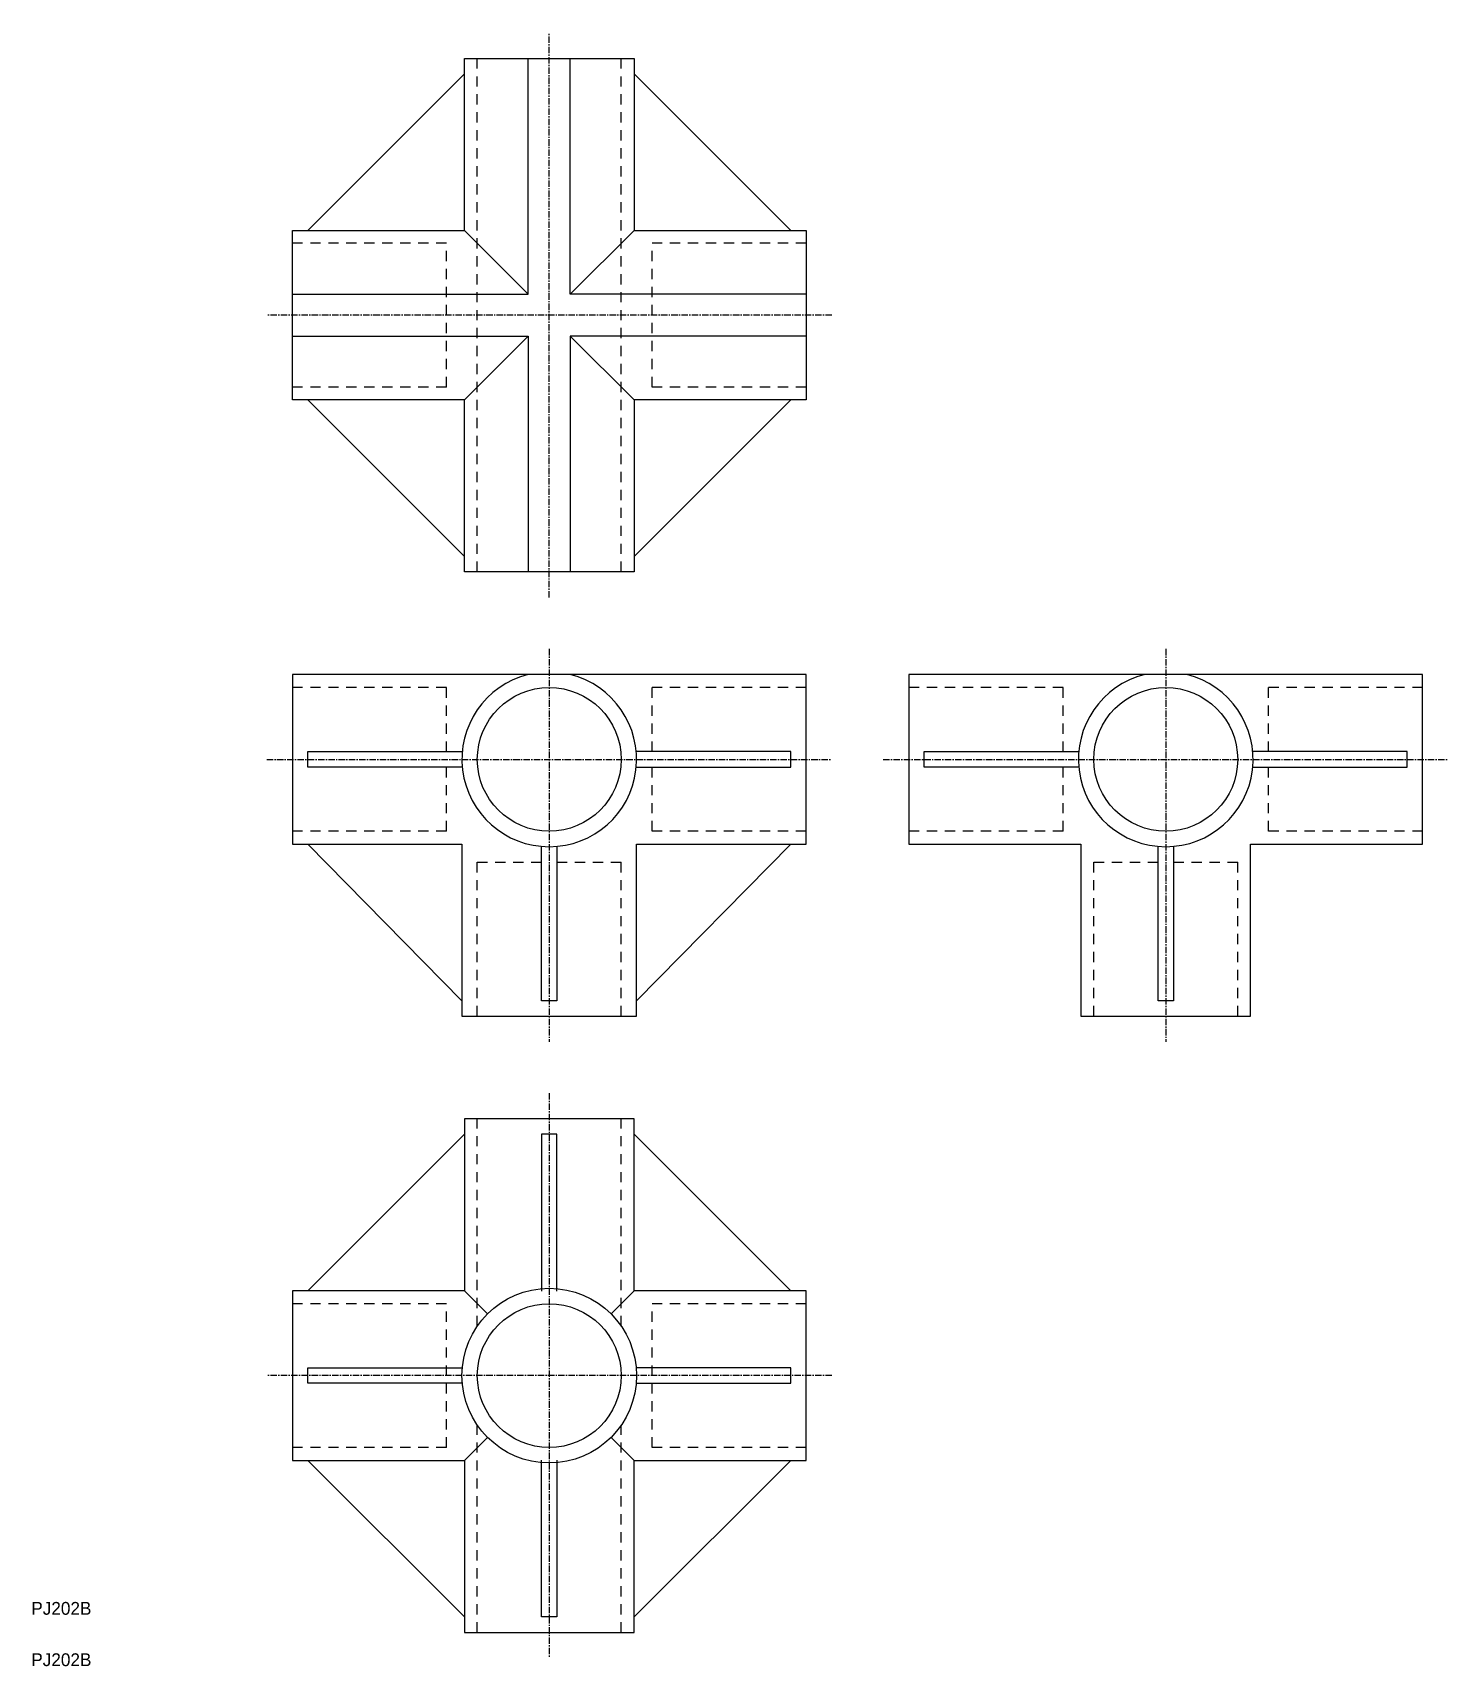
# Model space of a CAD drawing. Extents: x 0 to 276, y 0 to 318.
import ezdxf

# ---------------------------------------------------------------- set-up
doc = ezdxf.new("R2010")
doc.units = 0
doc.linetypes.add('CENTER', pattern=[2, 1.25, -0.25, 0.25, -0.25])
doc.linetypes.add('DASHED', pattern=[3.5, 2, -1.5])
doc.layers.get('0').update_dxf_attribs({"linetype": 'CONTINUOUS'})
doc.layers.add('CENTER', color=1, linetype='CENTER')

msp = doc.modelspace()

# ---------------------------------------------------------------- linework, layer by layer
at = {"color": 3, "linetype": 'DASHED'}
for p, q in [((86.82, 213.07), (86.82, 313.07)), ((114.82, 213.07), (114.82, 313.07)), ((80.82, 277.07), (50.82, 277.07)), ((80.82, 249.07), (80.82, 277.07)), ((150.82, 277.07), (120.82, 277.07)), ((120.82, 249.07), (120.82, 277.07)), ((80.82, 249.07), (50.82, 249.07)), ((150.82, 249.07), (120.82, 249.07)), ((80.82, 190.57), (50.82, 190.57)), ((80.82, 178.07), (80.82, 190.57)), ((150.82, 190.57), (120.82, 190.57)), ((120.82, 178.07), (120.82, 190.57)), ((200.82, 190.57), (170.82, 190.57)), ((200.82, 178.07), (200.82, 190.57)), ((270.82, 190.57), (240.82, 190.57)), ((240.82, 178.07), (240.82, 190.57)), ((80.82, 162.57), (80.82, 175.07)), ((120.82, 162.57), (120.82, 175.07)), ((200.82, 162.57), (200.82, 175.07)), ((240.82, 162.57), (240.82, 175.07)), ((80.82, 162.57), (50.82, 162.57)), ((150.82, 162.57), (120.82, 162.57)), ((200.82, 162.57), (170.82, 162.57)), ((270.82, 162.57), (240.82, 162.57)), ((86.82, 126.57), (86.82, 156.57)), ((86.82, 156.57), (99.32, 156.57)), ((102.32, 156.57), (114.82, 156.57)), ((114.82, 126.57), (114.82, 156.57)), ((206.82, 126.57), (206.82, 156.57)), ((206.82, 156.57), (219.32, 156.57)), ((222.32, 156.57), (234.82, 156.57)), ((234.82, 126.57), (234.82, 156.57)), ((86.82, 66.22), (86.82, 106.57)), ((114.82, 66.22), (114.82, 106.57)), ((80.82, 70.57), (50.82, 70.57)), ((80.82, 42.57), (80.82, 70.57)), ((150.82, 70.57), (120.82, 70.57)), ((120.82, 42.57), (120.82, 70.57)), ((86.82, 6.57), (86.82, 46.93)), ((114.82, 6.57), (114.82, 46.93)), ((80.82, 42.57), (50.82, 42.57)), ((150.82, 42.57), (120.82, 42.57))]:
    msp.add_line(p, q, dxfattribs=at)
at = {"color": 7, "linetype": 'CONTINUOUS'}
for p, q in [((53.82, 279.57), (84.32, 310.07)), ((84.32, 279.57), (96.72, 267.17)), ((117.32, 279.57), (104.91, 267.17)), ((84.32, 246.57), (96.72, 258.98)), ((117.32, 246.57), (104.91, 258.98)), ((53.82, 246.57), (84.32, 216.07)), ((147.82, 246.57), (117.32, 216.07)), ((53.82, 160.07), (83.82, 129.57)), ((147.82, 160.07), (117.82, 129.57)), ((53.82, 73.07), (84.32, 103.57)), ((147.82, 73.07), (117.32, 103.57)), ((84.32, 73.07), (88.8, 68.59)), ((117.32, 73.07), (112.84, 68.59)), ((84.32, 40.07), (88.8, 44.55)), ((117.32, 40.07), (112.84, 44.55)), ((53.82, 40.07), (84.32, 9.57)), ((147.82, 40.07), (117.32, 9.57))]:
    msp.add_line(p, q, dxfattribs=at)
msp.add_line((147.82, 279.57), (117.32, 310.07))
for points in [[(117.32, 279.57), (150.82, 279.57), (150.82, 246.57), (117.32, 246.57), (117.32, 213.07), (84.32, 213.07), (84.32, 246.57), (50.82, 246.57), (50.82, 279.57), (84.32, 279.57), (84.32, 313.07), (117.32, 313.07)], [(50.82, 160.07), (83.82, 160.07), (83.82, 126.57), (117.82, 126.57), (117.82, 160.07), (150.82, 160.07), (150.82, 193.07), (50.82, 193.07)], [(170.82, 160.07), (204.32, 160.07), (204.32, 126.57), (237.32, 126.57), (237.32, 160.07), (270.82, 160.07), (270.82, 193.07), (170.82, 193.07)], [(117.32, 40.07), (150.82, 40.07), (150.82, 73.07), (117.32, 73.07), (117.32, 106.57), (84.32, 106.57), (84.32, 73.07), (50.82, 73.07), (50.82, 40.07), (84.32, 40.07), (84.32, 6.57), (117.32, 6.57)]]:
    msp.add_lwpolyline(points, close=True, dxfattribs=at)
for points in [[(50.82, 267.17), (96.72, 267.17), (96.72, 313.07)], [(150.82, 267.17), (104.91, 267.17), (104.91, 313.07)], [(50.82, 258.98), (96.72, 258.98), (96.72, 213.07)], [(150.82, 258.98), (104.91, 258.98), (104.91, 213.07)], [(83.88, 175.07), (53.82, 175.07), (53.82, 178.07), (83.88, 178.07)], [(117.75, 175.07), (147.82, 175.07), (147.82, 178.07), (117.75, 178.07)], [(203.88, 175.07), (173.82, 175.07), (173.82, 178.07), (203.88, 178.07)], [(237.75, 175.07), (267.82, 175.07), (267.82, 178.07), (237.75, 178.07)], [(102.32, 159.64), (102.32, 129.57), (99.32, 129.57), (99.32, 159.64)], [(222.32, 159.64), (222.32, 129.57), (219.32, 129.57), (219.32, 159.64)], [(102.32, 73.01), (102.32, 103.57), (99.32, 103.57), (99.32, 73.01)], [(83.88, 55.07), (53.82, 55.07), (53.82, 58.07), (83.88, 58.07)], [(117.75, 55.07), (147.82, 55.07), (147.82, 58.07), (117.75, 58.07)], [(102.32, 40.14), (102.32, 9.57), (99.32, 9.57), (99.32, 40.14)]]:
    msp.add_lwpolyline(points, dxfattribs=at)
for centre, radius in [((100.82, 176.57), 14), ((220.82, 176.57), 14), ((100.82, 56.57), 17), ((100.82, 56.57), 14)]:
    msp.add_circle(centre, radius, dxfattribs=at)
for centre in [(100.82, 176.57), (220.82, 176.57)]:
    msp.add_arc(centre, 17, 103.9306, 76.0694, dxfattribs=at)
at = {"layer": 'CENTER', "color": 1, "linetype": 'CENTER'}
for p, q in [((100.82, 208.07), (100.82, 318.07)), ((155.82, 263.07), (45.91, 263.07)), ((100.82, 198.07), (100.82, 121.57)), ((220.82, 198.07), (220.82, 121.57)), ((45.82, 176.57), (155.82, 176.57)), ((165.82, 176.57), (275.82, 176.57)), ((100.82, 111.57), (100.82, 1.57)), ((155.82, 56.57), (45.82, 56.57))]:
    msp.add_line(p, q, dxfattribs=at)

# ---------------------------------------------------------------- texts
at = {"color": 7, "linetype": 'CONTINUOUS'}
for p in [(0, 10), (0, 0)]:
    msp.add_text('PJ202B', height=2.5, dxfattribs=at).set_placement(p)

doc.saveas('drawing.dxf')
